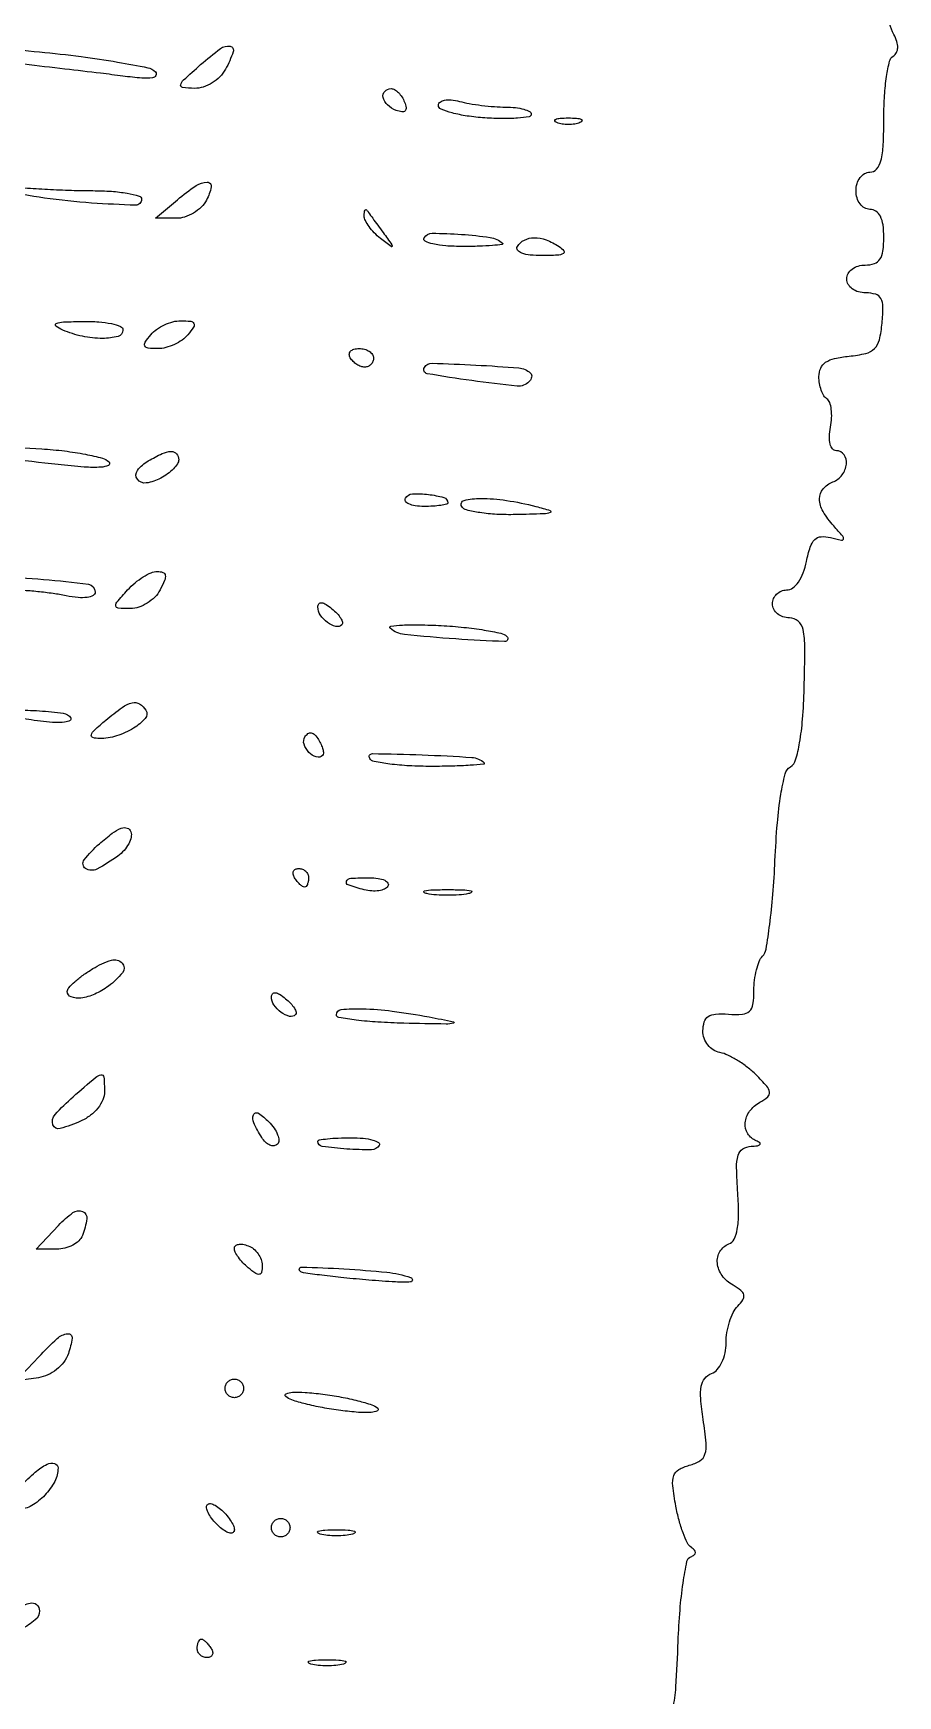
# Model space of a CAD drawing. Extents: x 0 to 1897, y 0 to 3427.
# Drawn here: x 315.3 to 408.5, y 2776.9 to 2956 of the extents above; entities that cross this region are included whole.
import ezdxf

# ---------------------------------------------------------------- set-up
doc = ezdxf.new("R2010")
doc.units = 0
doc.header["$MEASUREMENT"] = 0

msp = doc.modelspace()

# ---------------------------------------------------------------- linework, layer by layer
msp.add_lwpolyline([(384.248915, 2775.547485, 0.043226), (384.588605, 2777.841877, 0.005722), (384.830002, 2782.750184, -0.010882), (385.03123, 2786.130396, -0.016784), (385.366554, 2789.038738, -0.011272), (385.770436, 2791.378968, -0.26403), (386.193155, 2791.871051, 0.071198), (386.56549, 2792.068196, 0.222972), (386.698552, 2792.310085, 0.206145), (386.601698, 2792.581776, 0.061577), (386.257395, 2792.871051, -0.135801), (385.839131, 2793.343081, -0.024008), (385.36625, 2794.439705, -0.024446), (384.924948, 2795.816262, -0.019859), (384.584307, 2797.327946, -0.016119), (384.253656, 2799.520368, -0.109444), (384.363, 2800.60396, -0.185634), (384.896272, 2801.255806, -0.065657), (386.032493, 2801.718748, 0.072778), (387.177927, 2802.204485, 0.184421), (387.723059, 2802.907351, 0.098127), (387.842829, 2804.109457, 0.013133), (387.53004, 2806.648246, -0.015526), (387.263204, 2808.902906, -0.066977), (387.326482, 2810.248184, -0.125012), (387.709264, 2811.083952, -0.132306), (388.437611, 2811.614433, 0.124369), (389.045763, 2812.042999, 0.066698), (389.549301, 2812.817875, 0.058828), (389.886073, 2813.815578, 0.052051), (390, 2814.906989, -0.040952), (390.092187, 2816.03066, -0.035611), (390.367188, 2817.179722, -0.037252), (390.770167, 2818.186986, -0.081548), (391.25, 2818.862279, 0.05021), (391.806158, 2819.549784, 0.202329), (391.90107, 2820.069682, 0.175087), (391.596453, 2820.549817, 0.036284), (390.75, 2821.111969, -0.106221), (389.575323, 2822.153423, -0.134193), (389.056354, 2823.503445, -0.161622), (389.335721, 2824.751188, -0.167452), (390.302513, 2825.562591, 0.191511), (390.866593, 2826.082682, 0.068713), (391.206469, 2827.142615, 0.044346), (391.342745, 2828.752362, 0.016357), (391.258642, 2831.031206, -0.011223), (391.129356, 2833.770865, -0.076141), (391.300968, 2835.11191, -0.181364), (391.804781, 2835.791285, -0.133254), (392.706128, 2836.078947, 0.021856), (393.374184, 2836.137678, 0.173974), (393.645215, 2836.277367, 0.452795), (393.627389, 2836.455125, 0.059312), (393.25, 2836.662281, -0.159214), (392.327422, 2837.438263, -0.163458), (392.053279, 2838.600392, -0.137858), (392.531782, 2839.847458, -0.105444), (393.634806, 2840.815503, 0.04857), (394.480857, 2841.403391, 0.256376), (394.675239, 2841.912814, 0.148284), (394.383439, 2842.545989, 0.014784), (393.22562, 2843.77438, 0.031609), (392.307912, 2844.582854, 0.026478), (391.241311, 2845.322087, 0.027304), (390.190929, 2845.893903, 0.063505), (389.340813, 2846.172882, -0.093617), (388.620173, 2846.458163, -0.085399), (388.026307, 2846.993937, -0.083422), (387.635297, 2847.709789, -0.083562), (387.5, 2848.513695, -0.074188), (387.643593, 2849.476136, -0.175654), (388.072425, 2850.047354, -0.129363), (388.873544, 2850.314409, -0.033218), (390.25, 2850.311736, 0.033871), (391.756843, 2850.310776, 0.171812), (392.516117, 2850.638417, 0.173032), (392.897025, 2851.369279, 0.034457), (393, 2852.861736, -0.030487), (393.068229, 2853.9797, -0.031003), (393.271894, 2855.074698, -0.032606), (393.569074, 2855.999033, -0.099357), (393.925597, 2856.55, 0.153366), (394.309125, 2857.308727, 0.008512), (394.701544, 2859.965496, 0.012502), (395.040614, 2863.194669, 0.008776), (395.267344, 2866.843177, -0.009179), (395.523059, 2870.905308, -0.020605), (395.900266, 2873.970944, -0.021599), (396.363805, 2876.180125, -0.194189), (396.937987, 2876.961674, 0.185861), (397.49242, 2877.69146, 0.027113), (397.920907, 2879.538527, 0.024407), (398.240818, 2882.085863, 0.011796), (398.413436, 2885.368496, 0.005879), (398.489635, 2889.801473, 0.052955), (398.295344, 2891.730497, 0.162169), (397.763474, 2892.642994, 0.182364), (396.817196, 2893, -0.081124), (396.123119, 2893.113359, -0.091827), (395.533801, 2893.440625, -0.100709), (395.139776, 2893.927892, -0.120388), (395, 2894.5, -0.10074), (395.116514, 2895.072421, -0.098329), (395.447969, 2895.559375, -0.097535), (395.942964, 2895.885579, -0.097362), (396.525, 2896, 0.161886), (397.181391, 2896.218241, 0.08051), (397.79738, 2896.855857, 0.062525), (398.312466, 2897.839028, 0.040097), (398.665954, 2899.079771, -0.027502), (399.065155, 2900.62775, -0.119954), (399.553056, 2901.430466, -0.180954), (400.236701, 2901.742224, -0.081579), (401.233001, 2901.64932, 0.009766), (402.429006, 2901.361391, 0.395818), (402.640456, 2901.487302, 0.25314), (402.574955, 2901.785906, 0.00594), (401.592047, 2902.89829, -0.051977), (400.449852, 2904.45925, -0.127795), (400.068751, 2905.817081, -0.181512), (400.447236, 2906.888072, -0.127072), (401.5, 2907.638374, 0.140894), (402.494766, 2908.38889, 0.133518), (402.964758, 2909.568909, 0.184105), (402.707802, 2910.572862, 0.243683), (401.883423, 2911, -0.222936), (401.476971, 2911.190703, -0.112281), (401.214821, 2911.707066, -0.072073), (401.132196, 2912.512295, -0.036826), (401.249313, 2913.523867, 0.034573), (401.370306, 2914.529283, 0.043863), (401.335701, 2915.463549, 0.0501), (401.16624, 2916.204612, 0.174824), (400.865891, 2916.582884, -0.120614), (400.533417, 2916.920887, -0.048168), (400.254355, 2917.512386, -0.044015), (400.064053, 2918.2377, -0.042179), (400, 2918.995659, -0.105618), (400.191158, 2919.890512, -0.140086), (400.72445, 2920.524596, -0.094251), (401.69517, 2920.940993, -0.030297), (403.25, 2921.186642, 0.032293), (405.060134, 2921.480033, 0.14096), (406, 2922, 0.14096), (406.519967, 2922.939866, 0.032293), (406.813358, 2924.75, 0.021931), (406.904947, 2926.500771, 0.126252), (406.683691, 2927.394192, 0.201484), (406.118556, 2927.850457, 0.070508), (405.063358, 2928, -0.068091), (404.259537, 2928.109976, -0.0894), (403.593893, 2928.431743, -0.104825), (403.156365, 2928.917399, -0.131863), (403, 2929.5, -0.130775), (403.153209, 2930.075754, -0.10214), (403.583333, 2930.5625, -0.08892), (404.230589, 2930.888136, -0.072314), (405, 2931, 0.081208), (405.975317, 2931.159458, 0.166173), (406.583333, 2931.625, 0.116834), (406.907747, 2932.499083, 0.030703), (407, 2934, 0.033607), (406.911037, 2935.322075, 0.082504), (406.625, 2936.25, 0.12651), (406.148955, 2936.797909, 0.152103), (405.5, 2937, -0.130775), (404.924246, 2937.153209, -0.10214), (404.4375, 2937.583333, -0.08892), (404.111864, 2938.230589, -0.072314), (404, 2939, -0.072314), (404.111864, 2939.769411, -0.08892), (404.4375, 2940.416667, -0.10214), (404.924246, 2940.846791, -0.130775), (405.5, 2941, 0.220808), (406.222191, 2941.335277, 0.114041), (406.686879, 2942.240164, 0.0511), (406.935312, 2943.939061, 0.010773), (407, 2946.940983, -0.015727), (407.073019, 2949.261873, -0.022194), (407.294544, 2951.318841, -0.019353), (407.609822, 2952.954986, -0.19963), (408.002704, 2953.501671, 0.133691), (408.356797, 2953.880687, 0.113253), (408.498178, 2954.412014, 0.085655), (408.4068, 2955.077918, 0.046065), (408.083589, 2955.843813, -0.104463), (407.406401, 2958.170518, -0.031703)], format="xyb")
for points in [[(316, 2953.959472, -0.007524), (320.47873, 2953.454474, -0.010896), (324.415625, 2952.863014, -0.006778), (327.670544, 2952.255682, -0.152395), (328.5, 2951.802024, -0.333731), (328.548258, 2951.413677, -0.234689), (328.167189, 2951.158984, -0.05335), (327.016408, 2951.134187, -0.011043), (325, 2951.351053, 0.00245), (322.591871, 2951.651989, 0.000646), (318.7375, 2952.109432, 0.000656), (314.349999, 2952.61856, 0.000674), (310, 2953.111614, -0.006542), (305.868892, 2953.629032, -0.008799), (302.14375, 2954.212172, -0.006407), (299.056431, 2954.792143, -0.0881), (298, 2955.207071, -0.17776), (297.737635, 2955.538949, -0.46179), (297.876146, 2955.76582, -0.062018), (298.766062, 2955.7957, -0.009911), (300.5, 2955.603957, 0.005027), (302.744087, 2955.33359, 0.001037), (306.703125, 2954.905247, 0.00109), (311.303892, 2954.427268, 0.001027)], [(336.045837, 2952.085646, -0.072335), (335.450314, 2951.278772, -0.059569), (334.611877, 2950.612379, -0.060548), (333.655987, 2950.172115, -0.081414), (332.714816, 2950.031601, -0.024842), (331.424041, 2950.114247, -0.45465), (331.217048, 2950.414384, -0.146171), (331.531053, 2950.93827, -0.004815), (333.365384, 2952.582884, -0.018773), (335.499268, 2954.321746, -0.210433), (336.540102, 2954.566981, -0.462029), (336.882564, 2953.97128, -0.036898)], [(355.342084, 2948.550928, -0.051615), (355.507063, 2947.938818, -0.240886), (355.398145, 2947.601855, -0.240886), (355.061182, 2947.492937, -0.051615), (354.449072, 2947.657916, -0.095829), (353.514255, 2948.240725, -0.148358), (353.038783, 2949.056571, -0.253867), (353.21543, 2949.709745, -0.205169), (353.893011, 2950, -0.135188), (354.27556, 2949.894643, -0.062056), (354.687043, 2949.574335, -0.054875), (355.06313, 2949.105207, -0.049969)], [(366.25, 2948.013655, -0.025773), (367.303826, 2947.95405, -0.040716), (368.19237, 2947.783699, -0.049034), (368.82152, 2947.540543, -0.283007), (369.000622, 2947.25, -0.368104), (368.763787, 2946.971427, -0.020067), (367.532128, 2946.822101, -0.0234), (365.91786, 2946.767629, -0.014032), (364.000622, 2946.846513, -0.019099), (362.084073, 2947.053099, -0.030312), (360.468933, 2947.390898, -0.030772), (359.279575, 2947.796029, -0.304131), (359, 2948.213145, -0.241133), (359.176511, 2948.557867, -0.110704), (359.653635, 2948.761746, -0.071638), (360.378396, 2948.790957, -0.039793), (361.25, 2948.630286, 0.022884), (362.308743, 2948.397889, 0.011903), (363.646875, 2948.200423, 0.011811), (365.033066, 2948.06262, 0.017627)], [(374.25, 2946.337719, -0.057986), (373.679992, 2946.181385, -0.037979), (373, 2946.12966, -0.037979), (372.320008, 2946.181385, -0.057986), (371.75, 2946.337719, -0.174857), (371.540618, 2946.525001, -0.447206), (371.601562, 2946.693942, -0.078554), (372.10856, 2946.810911, -0.017491), (373, 2946.842105, -0.017491), (373.89144, 2946.810911, -0.078554), (374.398438, 2946.693942, -0.447206), (374.459382, 2946.525001, -0.174857)], [(321.75, 2939.011006, -0.01662), (323.762532, 2938.939865, -0.027099), (325.457812, 2938.730707, -0.025712), (326.726077, 2938.435954, -0.334453), (327, 2938.072253, -0.423084), (326.355793, 2937.447207, -0.009589), (321.62248, 2937.68107, -0.018393), (316.52631, 2938.219821, -0.025199), (312, 2939.102033), (308.5, 2939.969237), (312.5, 2939.495624, 0.011115), (314.404823, 2939.312916, 0.005264), (316.867188, 2939.157902, 0.005214), (319.447807, 2939.049669, 0.007348)], [(334, 2938, -0.077086), (333.426056, 2937.237547, -0.058121), (332.593451, 2936.597273, -0.058432), (331.641422, 2936.169028, -0.080421), (330.714816, 2936.033269), (328.5, 2936.066539), (330.860784, 2938.033269, -0.023633), (332.881171, 2939.560693, -0.153866), (334.085271, 2939.926236, -0.469368), (334.504261, 2939.410762, -0.074191)], [(353.032968, 2934.5, -0.001613), (353.990111, 2933.186266, -0.268706), (354.007396, 2933.016402, -0.484056), (353.88969, 2932.986902, -0.002253), (352.75, 2933.872445, -0.033687), (352.080311, 2934.47468, -0.036088), (351.514063, 2935.148474, -0.038743), (351.119099, 2935.793695, -0.118513), (351, 2936.289111, -0.025033), (351.018789, 2936.664158, -0.081051), (351.083122, 2936.904197, -0.280207), (351.17753, 2936.968895, -0.262974), (351.282968, 2936.916667, 0.006866), (351.465372, 2936.655857, 0.000676), (351.913754, 2936.034896, 0.000854), (352.450487, 2935.296353, 0.000677)], [(365.916667, 2933.358459, -0.648968), (365.874289, 2933.216938, -0.011389), (364.822768, 2933.105297, -0.013622), (363.391866, 2933.025436, -0.007128), (361.60765, 2933, -0.017763), (359.796542, 2933.064362, -0.03763), (358.408326, 2933.268876, -0.059883), (357.563694, 2933.568715, -0.441673), (357.459306, 2933.934156, -0.261373), (358.337311, 2934.420577, -0.015645), (361.472328, 2934.305536, -0.019505), (364.570718, 2933.972826, -0.142061)], [(372, 2933, -0.076039), (372.518492, 2932.540159, -0.472557), (372.460349, 2932.236882, -0.11317), (371.821679, 2932.057997, -0.010771), (370.190983, 2932.015313, -0.025089), (368.89316, 2932.074456, -0.063857), (367.97564, 2932.282762, -0.13642), (367.524468, 2932.60619, -0.317918), (367.5, 2933, -0.13871), (368.254741, 2933.69131, -0.117005), (369.312182, 2933.942196, -0.090548), (370.598929, 2933.707245, -0.053182)], [(325, 2924, -0.341228), (324.472064, 2923.31649, -0.063948), (322.795785, 2923.101221, -0.052019), (320.620018, 2923.3282, -0.049532), (318.5, 2924, -0.058616), (317.775344, 2924.417758, -0.582463), (317.809811, 2924.694049, -0.087465), (318.585764, 2924.865412, -0.006583), (320.75, 2924.929715, -0.022192), (322.378905, 2924.884352, -0.035801), (323.751562, 2924.685604, -0.040716), (324.739736, 2924.38344, -0.307326)], [(332, 2923.5, -0.06689), (331.376707, 2922.925724, -0.044505), (330.533297, 2922.440625, -0.044331), (329.612176, 2922.11022, -0.064037), (328.755111, 2922, -0.023842), (327.703702, 2922.050164, -0.257761), (327.364909, 2922.281889, -0.270366), (327.389671, 2922.682458, -0.025726), (328, 2923.5, -0.06689), (328.623293, 2924.074276, -0.044505), (329.466703, 2924.559375, -0.044331), (330.387824, 2924.88978, -0.064037), (331.244889, 2925, -0.023842), (332.296298, 2924.949836, -0.257761), (332.635091, 2924.718111, -0.270366), (332.610329, 2924.317542, -0.025726)], [(352, 2921, -0.092995), (351.928382, 2920.618268, -0.096318), (351.723586, 2920.29375, -0.099231), (351.418051, 2920.076556, -0.105429), (351.059017, 2920, -0.089642), (350.653442, 2920.073302, -0.053229), (350.2129, 2920.29375, -0.051032), (349.806203, 2920.617485, -0.06081), (349.5, 2921, -0.139169), (349.392057, 2921.379648, -0.191142), (349.521475, 2921.70625, -0.138808), (349.889346, 2921.926733, -0.066118), (350.440983, 2922, -0.062283), (351.037096, 2921.925455, -0.080552), (351.542039, 2921.70625, -0.097988), (351.879982, 2921.381379, -0.153634)], [(368.916667, 2919.371527, -0.149283), (369.030239, 2919.184709, -0.105877), (369.039835, 2918.938034, -0.087307), (368.942396, 2918.667963, -0.06634), (368.750858, 2918.417525, -0.22488), (367.485169, 2917.965531, -0.009371), (362.595033, 2918.545984, -0.008801), (357.784824, 2919.29508, -0.530912), (357.481392, 2919.969892, -0.26755), (358.31291, 2920.41809, -0.005948), (363.036611, 2920.227232, -0.007835), (367.657244, 2919.912788, -0.162553)], [(323.5, 2909.790015, -0.526417), (323.433227, 2909.422962, -0.092526), (322.61153, 2909.22431, -0.031604), (320.825824, 2909.243069, -0.008491), (318, 2909.5, -0.007156), (312.362423, 2910.19103, -0.159378), (310.898985, 2910.902246, -0.685442), (311.13285, 2911.45623, -0.009271), (316.235113, 2911.20614, -0.013581), (318.707365, 2910.971369, -0.01767), (320.95344, 2910.615404, -0.015432), (322.779456, 2910.200595, -0.132618)], [(331, 2910.035184, -0.146998), (330.867065, 2909.592788, -0.04641), (330.430327, 2909.048903, -0.041778), (329.802849, 2908.500811, -0.035782), (329.060688, 2908.032479, -0.087869), (327.506591, 2907.524169, -0.280587), (326.545505, 2907.937645, -0.330011), (326.564585, 2908.886491, -0.096792), (327.728968, 2909.908131, -0.023849), (329.222998, 2910.685029, -0.09857), (330.208181, 2910.921246, -0.231786), (330.767444, 2910.6737, -0.176438)], [(360, 2905.383369, -0.349346), (359.879937, 2905.2325, -0.019434), (359.248289, 2905.112615, -0.023105), (358.422036, 2905.027624, -0.014076), (357.440983, 2905, -0.034022), (356.498384, 2905.064213, -0.072514), (355.798181, 2905.266173, -0.140077), (355.447967, 2905.563512, -0.293546), (355.441979, 2905.90612, -0.247083), (356.186995, 2906.345402, -0.040643), (357.913115, 2906.288511, -0.041024), (359.564817, 2905.960239, -0.33489)], [(369.5, 2905, -0.013352), (371.034116, 2904.565708, -0.705051), (371.042695, 2904.351395, -0.087584), (370.339507, 2904.203085, -0.002588), (367.309017, 2904.118315, -0.018187), (365.275709, 2904.14593, -0.025175), (363.461338, 2904.328505, -0.023529), (362.02544, 2904.616108, -0.19556), (361.5, 2905, -0.507653), (361.760548, 2905.641266, -0.061419), (363.542212, 2905.860949, -0.038213), (366.316057, 2905.648645, -0.024102)], [(322, 2895.78245, -0.275446), (321.776795, 2895.408021, -0.091762), (321.144644, 2895.203667, -0.056202), (320.155576, 2895.186489, -0.025624), (318.875, 2895.375, 0.014525), (317.465356, 2895.614577, 0.009128), (315.806101, 2895.816406, 0.009162), (314.164687, 2895.95538, 0.016537), (312.815983, 2896, -0.024272), (311.72243, 2896.053117, -0.049417), (310.879571, 2896.220313, -0.087571), (310.398183, 2896.464402, -0.387578), (310.34405, 2896.75, -0.268684), (311.577421, 2897.413649, -0.012874), (316.433345, 2897.136205, -0.012025), (321.267604, 2896.617602, -0.376368)], [(329, 2896, -0.073307), (328.433143, 2895.235062, -0.056739), (327.621361, 2894.5875, -0.057583), (326.700062, 2894.148193, -0.082664), (325.809829, 2894, -0.014668), (324.482039, 2894.038961, -0.353297), (324.225282, 2894.272411, -0.218567), (324.341874, 2894.68301, -0.007131), (325.5, 2896, -0.034265), (326.294465, 2896.765343, -0.034575), (327.183728, 2897.4125, -0.036747), (328.034893, 2897.862707, -0.103634), (328.690171, 2898, -0.087423), (329.302596, 2897.892096, -0.273611), (329.557725, 2897.581612, -0.139915), (329.487092, 2897.016451, -0.022264)], [(348.590697, 2892.257364, -0.264952), (347.934546, 2892.077607, -0.097357), (347.035287, 2892.506143, -0.084765), (346.266453, 2893.310438, -0.149534), (346, 2894.181462, -0.176123), (346.121034, 2894.514408, -0.256649), (346.405689, 2894.625144, -0.110288), (346.879936, 2894.451416, -0.030483), (347.524166, 2893.979944, -0.030935), (348.075014, 2893.46205, -0.05004), (348.466178, 2892.952146, -0.066988), (348.658254, 2892.52273, -0.274667)], [(366.36566, 2891.000086, -0.688179), (366.132094, 2890.447524, -0.008703), (360.855117, 2890.722295, -0.008067), (355.34012, 2891.195317, -0.157552), (353.796113, 2891.874169, -0.641059), (353.864949, 2892.099815, -0.020405), (355.121384, 2892.217975, -0.01782), (356.96376, 2892.249903, -0.00888), (359.296113, 2892.165746, -0.011686), (361.735397, 2891.977066, -0.015713), (363.931896, 2891.685453, -0.012782), (365.722667, 2891.342951, -0.138545)], [(319.370837, 2882.20899, -0.448233), (319.290417, 2881.938701, -0.076851), (318.708583, 2881.767961, -0.042138), (317.712639, 2881.720307, -0.019953), (316.429854, 2881.818396, -0.010535), (315.114986, 2882.000055, -0.017077), (314.00752, 2882.215927, -0.011128), (313.129389, 2882.439137, -0.336843), (313, 2882.609406, -0.413244), (313.450083, 2883.060983, -0.016522), (316.00395, 2882.985038, -0.018159), (318.569113, 2882.730037, -0.224098)], [(327.468991, 2883.050173, -0.331385), (327.391522, 2882.155945, -0.074605), (326.143848, 2881.114703, -0.060875), (324.305333, 2880.282799, -0.075976), (322.454957, 2880, -0.070248), (321.742507, 2880.100593, -0.430205), (321.589925, 2880.39531, -0.125004), (321.934809, 2880.917676, -0.010989), (323.139216, 2881.966731, -0.016752), (324.917252, 2883.349782, -0.095891), (325.995348, 2883.852585, -0.200874), (326.782599, 2883.732577, -0.117911)], [(346.512158, 2878.178825, -0.27845), (345.835433, 2878.0116, -0.127813), (345.033513, 2878.508945, -0.112939), (344.512525, 2879.385042, -0.219722), (344.608688, 2880.175861, -0.099167), (344.937111, 2880.527509, -0.207337), (345.296119, 2880.605142, -0.154764), (345.677457, 2880.395325, -0.051827), (346.070627, 2879.885723, -0.031442), (346.357108, 2879.349545, -0.043708), (346.538835, 2878.836603, -0.051196), (346.603031, 2878.414204, -0.211554)], [(363.916667, 2877.393793, -0.643093), (363.863092, 2877.237072, -0.007327), (362.416815, 2877.115677, -0.011215), (360.53967, 2877.028032, -0.006057), (358.225684, 2877, -0.013081), (355.847228, 2877.062236, -0.019006), (353.756664, 2877.251591, -0.014912), (352.079019, 2877.519159, -0.210332), (351.5887, 2877.85648, -0.592143), (351.884679, 2878.378647, -0.005849), (357.235845, 2878.240466, -0.00678), (362.60318, 2877.966094, -0.174888)], [(324.44647, 2867.3372, -0.038155), (322.193505, 2865.94004, -0.273005), (320.964812, 2866.006695, -0.436044), (320.81631, 2866.919918, -0.047202), (322.456718, 2868.661447, -0.018009), (323.847096, 2869.797202, -0.070383), (324.81371, 2870.335851, -0.16968), (325.448591, 2870.355986, -0.240638), (325.844318, 2869.967045, -0.136092), (325.87473, 2869.373907, -0.067417), (325.611439, 2868.661312, -0.05925), (325.113859, 2867.944686, -0.053588)], [(345, 2865, -0.042167), (344.967655, 2864.617151, -0.061769), (344.870461, 2864.29375, -0.081139), (344.727648, 2864.07446, -0.210953), (344.559017, 2864, -0.151918), (344.34829, 2864.065539, -0.038439), (344.066025, 2864.29375, -0.035638), (343.768994, 2864.617226, -0.029505), (343.5, 2865, -0.082592), (343.343488, 2865.3821, -0.161196), (343.3746, 2865.70625, -0.182303), (343.586039, 2865.921712, -0.108972), (343.940983, 2866, -0.093332), (344.345238, 2865.923877, -0.09642), (344.688914, 2865.70625, -0.099167), (344.918938, 2865.381556, -0.105053)], [(353.558021, 2864.09388, -0.15438), (353.198685, 2863.78447, -0.064046), (352.575304, 2863.607491, -0.054994), (351.805232, 2863.577577, -0.046215), (350.999004, 2863.710511, -0.01719), (349.27602, 2864.224963, -0.439388), (349.098164, 2864.625086, -0.284356), (349.561938, 2864.947157, -0.013228), (351.559017, 2865, -0.034022), (352.501616, 2864.935787, -0.072514), (353.201819, 2864.733827, -0.140077), (353.552033, 2864.436488, -0.293546)], [(362.25, 2863.294267, -0.029693), (361.225293, 2863.159351, -0.017887), (360, 2863.115502, -0.017887), (358.774707, 2863.159351, -0.029693), (357.75, 2863.294267, -0.142433), (357.439977, 2863.453014, -0.611425), (357.482812, 2863.600334, -0.039503), (358.38851, 2863.701569, -0.008087), (360, 2863.727636, -0.008087), (361.61149, 2863.701569, -0.039503), (362.517188, 2863.600334, -0.611425), (362.560023, 2863.453014, -0.142433)], [(323.44647, 2853.3372, -0.052161), (321.950239, 2852.466262, -0.074056), (320.470857, 2852.048735, -0.121515), (319.415557, 2852.170216, -0.313269), (319, 2852.768383, -0.188593), (319.153837, 2853.161731, -0.024634), (319.807813, 2853.803433, -0.025868), (320.696776, 2854.514899, -0.018959), (321.75, 2855.212952, -0.060139), (323.755603, 2856.126117, -0.2937), (324.903417, 2855.815595, -0.366105), (324.938157, 2854.774442, -0.067824)], [(343.590697, 2850.257364, -0.264952), (342.934546, 2850.077607, -0.097357), (342.035287, 2850.506143, -0.084765), (341.266453, 2851.310438, -0.149534), (341, 2852.181462, -0.176123), (341.121034, 2852.514408, -0.256649), (341.405689, 2852.625144, -0.110288), (341.879936, 2852.451416, -0.030483), (342.524166, 2851.979944, -0.030935), (343.075014, 2851.46205, -0.05004), (343.466178, 2850.952146, -0.066988), (343.658254, 2850.52273, -0.274667)], [(358, 2850.0124, -0.00443), (360.617451, 2849.500146, -0.799642), (360.620722, 2849.333499, -0.065019), (359.814985, 2849.243267, -0.001056), (355.254512, 2849.336523, -0.009704), (352.476253, 2849.453185, -0.015992), (350.136061, 2849.672291, -0.00982), (348.264098, 2849.945596, -0.365076), (348.004512, 2850.25, -0.389848), (348.519734, 2850.817179, -0.028428), (350.818502, 2850.893236, -0.026731), (354.008784, 2850.646407, -0.013436)], [(323, 2841.978561, -0.099273), (322.821787, 2841.089813, -0.068599), (322.299179, 2840.203517, -0.062452), (321.496594, 2839.415415, -0.056065), (320.495774, 2838.816121, -0.037676), (318.238152, 2837.986366, -0.401722), (317.450831, 2838.403372, -0.27065), (317.682587, 2839.496557, -0.027998), (319.634616, 2841.417116, -0.003004), (322.035602, 2843.502981, -0.136836), (322.624101, 2843.778089, -0.440081), (322.939563, 2843.53131, -0.019454)], [(341.636103, 2836.30277, -0.176889), (341.278758, 2836.136611, -0.124167), (340.836774, 2836.208838, -0.091488), (340.371933, 2836.521099, -0.058289), (339.96094, 2837.02896, -0.030352), (339.087353, 2838.615839, -0.214706), (339.070563, 2839.474261, -0.466566), (339.590144, 2839.631732, -0.051692), (340.690476, 2838.738095, -0.042131), (341.283044, 2838.036266, -0.061728), (341.665576, 2837.325397, -0.081089), (341.79508, 2836.713459, -0.211086)], [(352.603045, 2836.166731, -0.25781), (351.786271, 2835.707079, -0.018882), (349.118843, 2835.78659, -0.017887), (346.481323, 2836.060095, -0.374035), (346, 2836.613499, -0.370475), (346.131949, 2836.767138, -0.010858), (347.045461, 2836.886465, -0.016855), (348.194459, 2836.972186, -0.01019), (349.559017, 2837, -0.022189), (350.888688, 2836.940963, -0.044643), (351.921295, 2836.755227, -0.075366), (352.530355, 2836.484959, -0.409969)], [(320.625714, 2826.467011, -0.114029), (320.247089, 2825.905763, -0.06584), (319.580211, 2825.430934, -0.060445), (318.74242, 2825.109345, -0.061519), (317.857071, 2825), (315.651372, 2825), (318.055864, 2827.559465, -0.044714), (319.607973, 2828.940776, -0.265976), (320.644804, 2829.063647, -0.339354), (321.092498, 2828.271698, -0.056713)], [(340, 2823.270566, -0.040905), (339.939089, 2822.527266, -0.317246), (339.707915, 2822.292614, -0.200989), (339.307198, 2822.381479, -0.019452), (338.5, 2823, -0.030499), (337.925932, 2823.538785, -0.033474), (337.440625, 2824.127766, -0.035603), (337.10015, 2824.681736, -0.120558), (337, 2825.09106, -0.21403), (337.122865, 2825.364939, -0.138104), (337.440625, 2825.519584, -0.088276), (337.925278, 2825.520729, -0.048206), (338.5, 2825.361626, -0.080255), (339.073415, 2825.028287, -0.06554), (339.559375, 2824.509941, -0.066583), (339.887929, 2823.892926, -0.089319)], [(356, 2821.946262, -0.315021), (356.194444, 2821.680209, -0.402328), (355.999632, 2821.468669, -0.029975), (354.382151, 2821.466105, -0.005981), (351.5, 2821.669081, -0.004536), (348.787197, 2821.917565, -0.00688), (346.433854, 2822.187429, -0.003029), (344.440129, 2822.456183, -0.149915), (344.083333, 2822.623139, -0.696157), (344.260738, 2823.066318, -0.007622), (348.815796, 2822.877191, -0.011521), (353.44482, 2822.5071, -0.056682)], [(319.108929, 2813.75, -0.074619), (318.611102, 2812.840986, -0.060592), (317.836021, 2812.043323, -0.060467), (316.890459, 2811.45322, -0.073566), (315.891154, 2811.15471), (313.5, 2810.809421), (315.924314, 2813.40471, -0.018826), (317.915613, 2815.381727, -0.160392), (319.046584, 2815.895054, -0.484029), (319.514352, 2815.419572, -0.056992)], [(338, 2810, -0.099038), (337.923658, 2809.618362, -0.097945), (337.70625, 2809.29375, -0.097945), (337.381638, 2809.076342, -0.099038), (337, 2809, -0.099038), (336.618362, 2809.076342, -0.097945), (336.29375, 2809.29375, -0.097945), (336.076342, 2809.618362, -0.099038), (336, 2810, -0.099038), (336.076342, 2810.381638, -0.097945), (336.29375, 2810.70625, -0.097945), (336.618362, 2810.923658, -0.099038), (337, 2811, -0.099038), (337.381638, 2810.923658, -0.097945), (337.70625, 2810.70625, -0.097945), (337.923658, 2810.381638, -0.099038)], [(352.459598, 2807.860774, -0.540312), (352.412471, 2807.572581, -0.089699), (351.746144, 2807.410202, -0.034398), (350.37877, 2807.422037, -0.01269), (348.459598, 2807.62003, -0.013782), (346.490326, 2807.929234, -0.016983), (344.675, 2808.329975, -0.015495), (343.190271, 2808.760486, -0.107646), (342.540402, 2809.139226, -0.540312), (342.587529, 2809.427419, -0.089699), (343.253856, 2809.589798, -0.034398), (344.62123, 2809.577963, -0.01269), (346.540402, 2809.37997, -0.013782), (348.509674, 2809.070766, -0.016983), (350.325, 2808.670025, -0.015495), (351.809729, 2808.239514, -0.107646)], [(318, 2801.434259, -0.121947), (317.640697, 2799.982973, -0.06861), (316.576363, 2798.49965, -0.069331), (315.168174, 2797.377217, -0.13443), (313.790502, 2797, -0.018475), (312.447774, 2797.049632, -0.417061), (312.219807, 2797.316659, -0.164618), (312.428403, 2797.79671, -0.004491), (314, 2799.5, -0.025577), (315.541241, 2800.98099, -0.066073), (316.826913, 2801.82768, -0.175501), (317.628026, 2801.910447, -0.34428)], [(337, 2794.755111, -0.231849), (336.867729, 2794.485192, -0.208269), (336.563778, 2794.407958, -0.095981), (336.082328, 2794.585453, -0.037052), (335.5, 2795, -0.035768), (334.926013, 2795.550187, -0.036518), (334.440625, 2796.172953, -0.039072), (334.10344, 2796.774419, -0.108636), (334, 2797.244889, -0.231849), (334.132271, 2797.514808, -0.208269), (334.436222, 2797.592042, -0.095981), (334.917672, 2797.414547, -0.037052), (335.5, 2797, -0.035768), (336.073987, 2796.449813, -0.036518), (336.559375, 2795.827047, -0.039072), (336.89656, 2795.225581, -0.108636)], [(343, 2795, -0.099038), (342.923658, 2794.618362, -0.097945), (342.70625, 2794.29375, -0.097945), (342.381638, 2794.076342, -0.099038), (342, 2794, -0.099038), (341.618362, 2794.076342, -0.097945), (341.29375, 2794.29375, -0.097945), (341.076342, 2794.618362, -0.099038), (341, 2795, -0.099038), (341.076342, 2795.381638, -0.097945), (341.29375, 2795.70625, -0.097945), (341.618362, 2795.923658, -0.099038), (342, 2796, -0.099038), (342.381638, 2795.923658, -0.097945), (342.70625, 2795.70625, -0.097945), (342.923658, 2795.381638, -0.099038)], [(349.75, 2794.310674, -0.039571), (348.952734, 2794.168469, -0.024357), (348, 2794.122029, -0.024357), (347.047266, 2794.168469, -0.039571), (346.25, 2794.310674, -0.161593), (345.99086, 2794.478988, -0.542911), (346.042188, 2794.633659, -0.052887), (346.748017, 2794.740287, -0.011065), (348, 2794.767997, -0.011065), (349.251983, 2794.740287, -0.052887), (349.957812, 2794.633659, -0.542911), (350.00914, 2794.478988, -0.161593)], [(316, 2786.035184, -0.222159), (315.550054, 2785.072497, -0.05175), (314.031369, 2784.049144, -0.050319), (312.118353, 2783.265041, -0.073147), (310.315741, 2783.006589, -0.094497), (309.660874, 2783.133934, -0.460547), (309.554692, 2783.446868, -0.101969), (310.059384, 2784.000379, -0.010828), (311.5, 2785, -0.013973), (313.698237, 2786.36905, -0.075885), (314.999465, 2786.88514, -0.240092), (315.69195, 2786.711887, -0.216902)], [(334.5, 2782, -0.082592), (334.656512, 2781.6179, -0.161196), (334.6254, 2781.29375, -0.182303), (334.413961, 2781.078288, -0.108972), (334.059017, 2781, -0.093332), (333.654762, 2781.076123, -0.09642), (333.311086, 2781.29375, -0.099167), (333.081062, 2781.618444, -0.105053), (333, 2782, -0.042167), (333.032345, 2782.382849, -0.061769), (333.129539, 2782.70625, -0.081139), (333.272352, 2782.92554, -0.210953), (333.440983, 2783, -0.151918), (333.65171, 2782.934461, -0.038439), (333.933975, 2782.70625, -0.035638), (334.231006, 2782.382774, -0.029505)], [(348.75, 2780.310674, -0.039571), (347.952734, 2780.168469, -0.024357), (347, 2780.122029, -0.024357), (346.047266, 2780.168469, -0.039571), (345.25, 2780.310674, -0.161593), (344.99086, 2780.478988, -0.542911), (345.042188, 2780.633659, -0.052887), (345.748017, 2780.740287, -0.011065), (347, 2780.767997, -0.011065), (348.251983, 2780.740287, -0.052887), (348.957812, 2780.633659, -0.542911), (349.00914, 2780.478988, -0.161593)]]:
    msp.add_lwpolyline(points, format="xyb", close=True)

doc.saveas('drawing.dxf')
